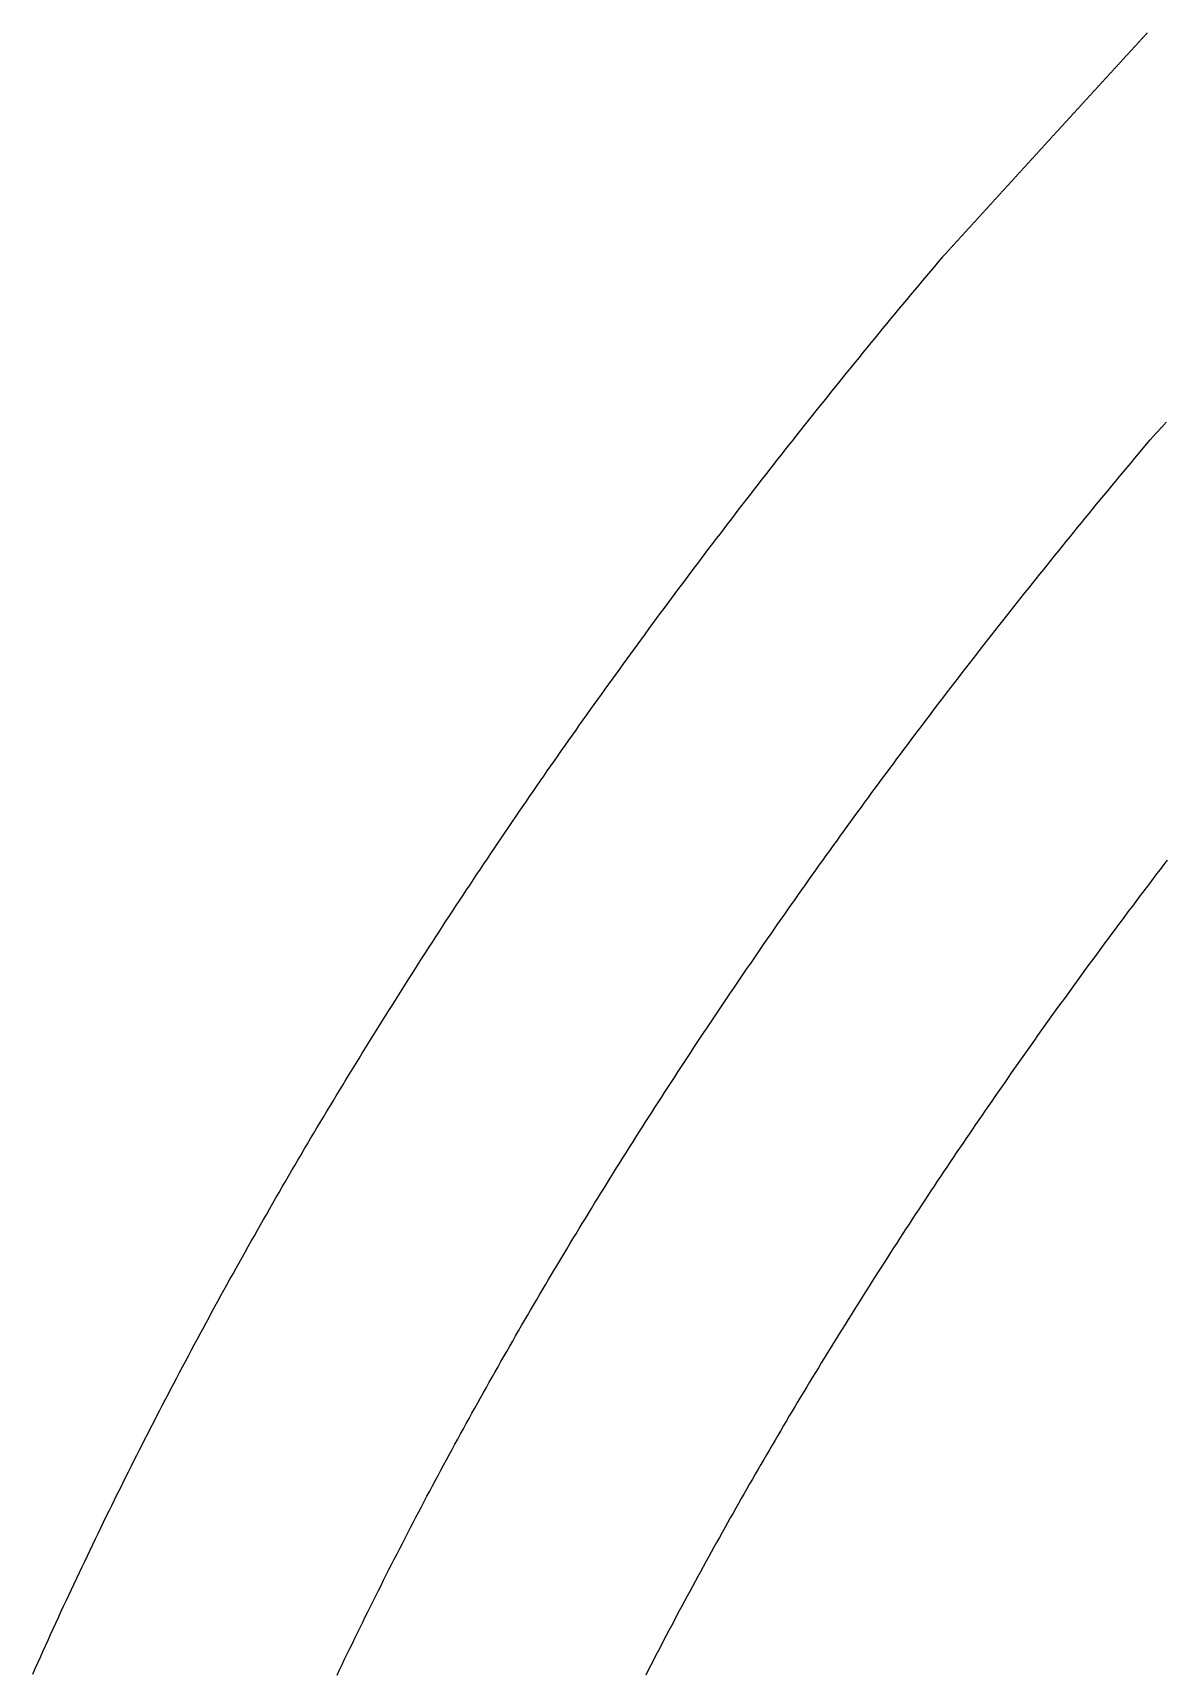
# Model space of a CAD drawing. Extents: x 10 to 206, y -65 to 73.
# Drawn here: x 169.326 to 169.863, y -50.464 to -49.688 of the extents above; entities that cross this region are included whole.
import ezdxf

# ---------------------------------------------------------------- set-up
doc = ezdxf.new("R2010")
doc.units = 0
doc.header["$LTSCALE"] = 0.5
doc.layers.add('LOGO', color=7, linetype='Continuous')

msp = doc.modelspace()

# ---------------------------------------------------------------- linework, layer by layer
at = {"layer": 'LOGO'}
for points in [[(169.32630494, -50.46528942), (169.32750122, -50.46260585), (169.32870106, -50.45992368), (169.32990444, -50.4572429), (169.33111137, -50.45456352), (169.33232184, -50.45188553), (169.33353583, -50.44920895), (169.33475335, -50.44653377), (169.33597437, -50.44385999), (169.33719891, -50.44118762), (169.33842694, -50.43851666), (169.33965847, -50.4358471), (169.34089348, -50.43317895), (169.34213198, -50.43051222), (169.34337394, -50.42784689), (169.34461936, -50.42518298), (169.34586825, -50.42252049), (169.34712058, -50.41985942), (169.34837635, -50.41719976), (169.34963556, -50.41454153), (169.3508982, -50.41188472), (169.35216426, -50.40922933), (169.35343373, -50.40657537), (169.35470661, -50.40392284), (169.35598288, -50.40127174), (169.35726255, -50.39862206), (169.35854561, -50.39597382), (169.35983204, -50.39332701), (169.36112185, -50.39068164), (169.36241501, -50.38803771), (169.36371154, -50.38539521), (169.36501141, -50.38275415), (169.36631462, -50.38011454), (169.36762117, -50.37747637), (169.36893105, -50.37483964), (169.37024425, -50.37220436), (169.37156076, -50.36957053), (169.37288058, -50.36693815), (169.37420369, -50.36430722), (169.3755301, -50.36167774), (169.37685979, -50.35904971), (169.37819276, -50.35642315), (169.379529, -50.35379803), (169.38086851, -50.35117438), (169.38221127, -50.34855219), (169.38355728, -50.34593147), (169.38490653, -50.3433122), (169.38625901, -50.3406944), (169.38761473, -50.33807807), (169.38897366, -50.33546321), (169.3903358, -50.33284982), (169.39170116, -50.3302379), (169.39306971, -50.32762745), (169.39444145, -50.32501848), (169.39581637, -50.32241099), (169.39719448, -50.31980497), (169.39857575, -50.31720043), (169.39996019, -50.31459738), (169.40134778, -50.3119958), (169.40273852, -50.30939572), (169.4041324, -50.30679712), (169.40552942, -50.3042), (169.40692956, -50.30160438), (169.40833282, -50.29901025), (169.4097392, -50.2964176), (169.41114868, -50.29382646), (169.41256126, -50.29123681), (169.41397693, -50.28864865), (169.41539569, -50.286062), (169.41681752, -50.28347685), (169.41824242, -50.2808932), (169.41967038, -50.27831105), (169.4211014, -50.27573041), (169.42253547, -50.27315127), (169.42397258, -50.27057364), (169.42541272, -50.26799753), (169.42685589, -50.26542292), (169.42830208, -50.26284983), (169.42975128, -50.26027825), (169.43120349, -50.25770819), (169.43265869, -50.25513965), (169.43411689, -50.25257262), (169.43557807, -50.25000712), (169.43704222, -50.24744314), (169.43850935, -50.24488069), (169.43997944, -50.24231976), (169.44145248, -50.23976036), (169.44292847, -50.23720248), (169.4444074, -50.23464614), (169.44588927, -50.23209133), (169.44737406, -50.22953806), (169.44886177, -50.22698632), (169.45035239, -50.22443612), (169.45184592, -50.22188745), (169.45334234, -50.21934033), (169.45484166, -50.21679475), (169.45634386, -50.21425071), (169.45784893, -50.21170822), (169.45935688, -50.20916727), (169.46086768, -50.20662787), (169.46238135, -50.20409002), (169.46389785, -50.20155372), (169.4654172, -50.19901898), (169.46693939, -50.19648579), (169.46846439, -50.19395416), (169.46999222, -50.19142408), (169.47152286, -50.18889557), (169.4730563, -50.18636861), (169.47459255, -50.18384322), (169.47613158, -50.18131939), (169.47767339, -50.17879713), (169.47921798, -50.17627643), (169.48076534, -50.1737573), (169.48231546, -50.17123975), (169.48386834, -50.16872376), (169.48542396, -50.16620935), (169.48698232, -50.16369652), (169.48854342, -50.16118526), (169.49010724, -50.15867558), (169.49167378, -50.15616748), (169.49324303, -50.15366096), (169.49481499, -50.15115602), (169.49638964, -50.14865267), (169.49796698, -50.14615091), (169.49954701, -50.14365073), (169.50112971, -50.14115215), (169.50271508, -50.13865515), (169.50430311, -50.13615975), (169.50589379, -50.13366594), (169.50748712, -50.13117373), (169.5090831, -50.12868311), (169.5106817, -50.1261941), (169.51228293, -50.12370668), (169.51388678, -50.12122087), (169.51549324, -50.11873666), (169.5171023, -50.11625405), (169.51871396, -50.11377306), (169.52032821, -50.11129367), (169.52194504, -50.10881589), (169.52356445, -50.10633973), (169.52518642, -50.10386517), (169.52681096, -50.10139224), (169.52843805, -50.09892091), (169.53006768, -50.09645121), (169.53169986, -50.09398313), (169.53333457, -50.09151667), (169.5349718, -50.08905183), (169.53661155, -50.08658861), (169.53825382, -50.08412703), (169.53989858, -50.08166707), (169.54154584, -50.07920873), (169.54319559, -50.07675203), (169.54484783, -50.07429697), (169.54650254, -50.07184353), (169.54815971, -50.06939173), (169.54981935, -50.06694157), (169.55148144, -50.06449305), (169.55314598, -50.06204617), (169.55481295, -50.05960093), (169.55648236, -50.05715733), (169.55815419, -50.05471538), (169.55982844, -50.05227508), (169.5615051, -50.04983642), (169.56318417, -50.04739942), (169.56486563, -50.04496406), (169.56654948, -50.04253036), (169.56823571, -50.04009832), (169.56992431, -50.03766793), (169.57161529, -50.03523919), (169.57330862, -50.03281212), (169.57500431, -50.03038671), (169.57670234, -50.02796296), (169.57840271, -50.02554088), (169.58010541, -50.02312046), (169.58181044, -50.02070171), (169.58351779, -50.01828462), (169.58522744, -50.01586921), (169.5869394, -50.01345547), (169.58865365, -50.01104341), (169.5903702, -50.00863302), (169.59208902, -50.0062243), (169.59381012, -50.00381727), (169.59553348, -50.00141192), (169.59725911, -49.99900824), (169.59898699, -49.99660625), (169.60071711, -49.99420595), (169.60244947, -49.99180733), (169.60418407, -49.9894104), (169.60592088, -49.98701516), (169.60765992, -49.98462161), (169.60940116, -49.98222976), (169.61114461, -49.97983959), (169.61289025, -49.97745113), (169.61463808, -49.97506436), (169.6163881, -49.97267929), (169.61814028, -49.97029593), (169.61989464, -49.96791426), (169.62165115, -49.9655343), (169.62340981, -49.96315604), (169.62517062, -49.96077949), (169.62693357, -49.95840465), (169.62869865, -49.95603153), (169.63046586, -49.95366011), (169.63223518, -49.9512904), (169.63400661, -49.94892242), (169.63578014, -49.94655614), (169.63755577, -49.94419159), (169.63933348, -49.94182876), (169.64111328, -49.93946764), (169.64289515, -49.93710825), (169.64467908, -49.93475059), (169.64646508, -49.93239465), (169.64825313, -49.93004044), (169.65004322, -49.92768796), (169.65183535, -49.92533721), (169.65362951, -49.92298819), (169.6554257, -49.92064091), (169.6572239, -49.91829536), (169.65902411, -49.91595155), (169.66082632, -49.91360948), (169.66263053, -49.91126915), (169.66443672, -49.90893056), (169.6662449, -49.90659372), (169.66805505, -49.90425862), (169.66986716, -49.90192527), (169.67168124, -49.89959366), (169.67349726, -49.89726381), (169.67531523, -49.89493571), (169.67713514, -49.89260936), (169.67895698, -49.89028476), (169.68078074, -49.88796193), (169.68260642, -49.88564085), (169.68443401, -49.88332153), (169.6862635, -49.88100397), (169.68809488, -49.87868817), (169.68992815, -49.87637414), (169.6917633, -49.87406188), (169.69360032, -49.87175138), (169.69543921, -49.86944265), (169.69727996, -49.86713569), (169.69912256, -49.86483051), (169.700967, -49.8625271), (169.70281328, -49.86022546), (169.7046614, -49.8579256), (169.70651133, -49.85562752), (169.70836308, -49.85333122), (169.71021664, -49.8510367), (169.712072, -49.84874397), (169.71392915, -49.84645302), (169.71578809, -49.84416386), (169.71764881, -49.84187648), (169.71951131, -49.8395909), (169.72137557, -49.83730711), (169.72324158, -49.83502511), (169.72510935, -49.8327449), (169.72697887, -49.83046649), (169.72885012, -49.82818988), (169.73072309, -49.82591507), (169.7325978, -49.82364206), (169.73447421, -49.82137085), (169.73635234, -49.81910144), (169.73823217, -49.81683384), (169.74011369, -49.81456805), (169.74199689, -49.81230407), (169.74388178, -49.8100419), (169.74576834, -49.80778154), (169.74765656, -49.80552299), (169.74954645, -49.80326626), (169.75143798, -49.80101135), (169.75333116, -49.79875825), (169.75522597, -49.79650698), (169.75712241, -49.79425752), (169.75739066, -49.79396318), (169.75765891, -49.79366884), (169.75792716, -49.79337449), (169.75819541, -49.79308015), (169.75846365, -49.7927858), (169.7587319, -49.79249146), (169.75900015, -49.79219712), (169.7592684, -49.79190277), (169.75953665, -49.79160843), (169.7598049, -49.79131409), (169.76007315, -49.79101974), (169.7603414, -49.7907254), (169.76060964, -49.79043106), (169.76087789, -49.79013672), (169.76114614, -49.78984237), (169.76141439, -49.78954803), (169.76168264, -49.78925369), (169.76195089, -49.78895935), (169.76221915, -49.78866501), (169.7624874, -49.78837067), (169.76275565, -49.78807633), (169.7630239, -49.78778199), (169.76329215, -49.78748765), (169.7635604, -49.78719331), (169.76382866, -49.78689897), (169.76409691, -49.78660463), (169.76436516, -49.78631029), (169.76463342, -49.78601595), (169.76490167, -49.78572162), (169.76516993, -49.78542728), (169.76543818, -49.78513294), (169.76570644, -49.78483861), (169.76597469, -49.78454427), (169.76624295, -49.78424994), (169.76651121, -49.7839556), (169.76677946, -49.78366127), (169.76704772, -49.78336694), (169.76731598, -49.78307261), (169.76758424, -49.78277827), (169.7678525, -49.78248394), (169.76812076, -49.78218961), (169.76838902, -49.78189528), (169.76865728, -49.78160095), (169.76892555, -49.78130662), (169.76919381, -49.7810123), (169.76946207, -49.78071797), (169.76973034, -49.78042364), (169.7699986, -49.78012932), (169.77026687, -49.77983499), (169.77053513, -49.77954067), (169.7708034, -49.77924634), (169.77107167, -49.77895202), (169.77133994, -49.7786577), (169.77160821, -49.77836338), (169.77187648, -49.77806906), (169.77214475, -49.77777474), (169.77241302, -49.77748042), (169.77268129, -49.77718611), (169.77294957, -49.77689179), (169.77321784, -49.77659747), (169.77348612, -49.77630316), (169.7737544, -49.77600885), (169.77402267, -49.77571453), (169.77429095, -49.77542022), (169.77455923, -49.77512591), (169.77482751, -49.7748316), (169.77509579, -49.7745373), (169.77536408, -49.77424299), (169.77563236, -49.77394868), (169.77590064, -49.77365438), (169.77616893, -49.77336007), (169.77643722, -49.77306577), (169.7767055, -49.77277147), (169.77697379, -49.77247717), (169.77724208, -49.77218287), (169.77751037, -49.77188857), (169.77777867, -49.77159428), (169.77804696, -49.77129998), (169.77831525, -49.77100569), (169.77858355, -49.77071139), (169.77885185, -49.7704171), (169.77912014, -49.77012281), (169.77938844, -49.76982852), (169.77965674, -49.76953424), (169.77992505, -49.76923995), (169.78019335, -49.76894567), (169.78046165, -49.76865138), (169.78072996, -49.7683571), (169.78099827, -49.76806282), (169.78126657, -49.76776854), (169.78153488, -49.76747426), (169.7818032, -49.76717999), (169.78207151, -49.76688571), (169.78233982, -49.76659144), (169.78260814, -49.76629717), (169.78287645, -49.7660029), (169.78314477, -49.76570863), (169.78341309, -49.76541436), (169.78368141, -49.7651201), (169.78394974, -49.76482583), (169.78421806, -49.76453157), (169.78448639, -49.76423731), (169.78475471, -49.76394305), (169.78502304, -49.76364879), (169.78529137, -49.76335454), (169.7855597, -49.76306028), (169.78582804, -49.76276603), (169.78609637, -49.76247178), (169.78636471, -49.76217753), (169.78663305, -49.76188329), (169.78690139, -49.76158904), (169.78716973, -49.7612948), (169.78743807, -49.76100056), (169.78770642, -49.76070632), (169.78797477, -49.76041208), (169.78824311, -49.76011784), (169.78851146, -49.75982361), (169.78877982, -49.75952937), (169.78904817, -49.75923514), (169.78931653, -49.75894092), (169.78958488, -49.75864669), (169.78985324, -49.75835247), (169.7901216, -49.75805824), (169.79038997, -49.75776402), (169.79065833, -49.7574698), (169.7909267, -49.75717559), (169.79119507, -49.75688137), (169.79146344, -49.75658716), (169.79173181, -49.75629295), (169.79200019, -49.75599874), (169.79226856, -49.75570453), (169.79253694, -49.75541033), (169.79280532, -49.75511613), (169.7930737, -49.75482193), (169.79334209, -49.75452773), (169.79361047, -49.75423354), (169.79387886, -49.75393934), (169.79414725, -49.75364515), (169.79441564, -49.75335096), (169.79468404, -49.75305678), (169.79495244, -49.75276259), (169.79522084, -49.75246841), (169.79548924, -49.75217423), (169.79575764, -49.75188005), (169.79602605, -49.75158588), (169.79629445, -49.7512917), (169.79656286, -49.75099753), (169.79683127, -49.75070337), (169.79709969, -49.7504092), (169.79736811, -49.75011504), (169.79763652, -49.74982088), (169.79790494, -49.74952672), (169.79817337, -49.74923256), (169.79844179, -49.74893841), (169.79871022, -49.74864426), (169.79897865, -49.74835011), (169.79924708, -49.74805596), (169.79951552, -49.74776182), (169.79978396, -49.74746768), (169.8000524, -49.74717354), (169.80032084, -49.74687941), (169.80058928, -49.74658527), (169.80085773, -49.74629114), (169.80112618, -49.74599701), (169.80139463, -49.74570289), (169.80166309, -49.74540877), (169.80193154, -49.74511465), (169.8022, -49.74482053), (169.80246846, -49.74452641), (169.80273693, -49.7442323), (169.8030054, -49.74393819), (169.80327387, -49.74364409), (169.80354234, -49.74334998), (169.80381081, -49.74305588), (169.80407929, -49.74276179), (169.80434777, -49.74246769), (169.80461625, -49.7421736), (169.80488474, -49.74187951), (169.80515323, -49.74158542), (169.80542172, -49.74129134), (169.80569021, -49.74099726), (169.80595871, -49.74070318), (169.80622721, -49.74040911), (169.80649571, -49.74011504), (169.80676421, -49.73982097), (169.80703272, -49.7395269), (169.80730123, -49.73923284), (169.80756974, -49.73893878), (169.80783826, -49.73864472), (169.80810678, -49.73835067), (169.8083753, -49.73805662), (169.80864382, -49.73776257), (169.80891235, -49.73746853), (169.80918088, -49.73717448), (169.80944941, -49.73688045), (169.80971795, -49.73658641), (169.80998649, -49.73629238), (169.81025503, -49.73599835), (169.81052357, -49.73570433), (169.81079212, -49.7354103), (169.81106067, -49.73511628), (169.81132923, -49.73482227), (169.81159778, -49.73452826), (169.81186634, -49.73423425), (169.81213491, -49.73394024), (169.81240347, -49.73364624), (169.81267204, -49.73335224), (169.81294061, -49.73305824), (169.81320919, -49.73276425), (169.81347777, -49.73247026), (169.81374635, -49.73217628), (169.81401494, -49.73188229), (169.81428352, -49.73158831), (169.81455212, -49.73129434), (169.81482071, -49.73100037), (169.81508931, -49.7307064), (169.81535791, -49.73041243), (169.81562651, -49.73011847), (169.81589512, -49.72982451), (169.81616373, -49.72953056), (169.81643235, -49.72923661), (169.81670096, -49.72894266), (169.81696959, -49.72864872), (169.81723821, -49.72835478), (169.81750684, -49.72806084), (169.81777547, -49.72776691), (169.8180441, -49.72747298), (169.81831274, -49.72717905), (169.81858138, -49.72688513), (169.81885003, -49.72659121), (169.81911868, -49.7262973), (169.81938733, -49.72600339), (169.81965598, -49.72570948), (169.81992464, -49.72541558), (169.8201933, -49.72512168), (169.82046197, -49.72482778), (169.82073064, -49.72453389), (169.82099931, -49.72424), (169.82126799, -49.72394612), (169.82153667, -49.72365224), (169.82180535, -49.72335836), (169.82207404, -49.72306449), (169.82234273, -49.72277062), (169.82261143, -49.72247675), (169.82288012, -49.72218289), (169.82314883, -49.72188904), (169.82341753, -49.72159518), (169.82368624, -49.72130134), (169.82395495, -49.72100749), (169.82422367, -49.72071365), (169.82449239, -49.72041981), (169.82476112, -49.72012598), (169.82502984, -49.71983215), (169.82529858, -49.71953833), (169.82556731, -49.71924451), (169.82583605, -49.71895069), (169.8261048, -49.71865688), (169.82637354, -49.71836307), (169.82664229, -49.71806927), (169.82691105, -49.71777547), (169.82717981, -49.71748167), (169.82744857, -49.71718788), (169.82771734, -49.71689409), (169.82798611, -49.71660031), (169.82825489, -49.71630653), (169.82852366, -49.71601276), (169.82879245, -49.71571899), (169.82906123, -49.71542522), (169.82933003, -49.71513146), (169.82959882, -49.7148377), (169.82986762, -49.71454395), (169.83013642, -49.7142502), (169.83040523, -49.71395646), (169.83067404, -49.71366272), (169.83094286, -49.71336898), (169.83121168, -49.71307525), (169.8314805, -49.71278153), (169.83174933, -49.71248781), (169.83201816, -49.71219409), (169.832287, -49.71190038), (169.83255584, -49.71160667), (169.83282468, -49.71131297), (169.83309353, -49.71101927), (169.83336239, -49.71072557), (169.83363124, -49.71043188), (169.83390011, -49.7101382), (169.83416897, -49.70984452), (169.83443784, -49.70955084), (169.83470672, -49.70925717), (169.8349756, -49.7089635), (169.83524448, -49.70866984), (169.83551337, -49.70837618), (169.83578226, -49.70808253), (169.83605116, -49.70778888), (169.83632006, -49.70749524), (169.83658897, -49.7072016), (169.83685788, -49.70690797), (169.83712679, -49.70661434), (169.83739571, -49.70632072), (169.83766463, -49.7060271), (169.83793356, -49.70573348), (169.8382025, -49.70543987), (169.83847143, -49.70514627), (169.83874037, -49.70485267), (169.83900932, -49.70455908), (169.83927827, -49.70426549), (169.83954723, -49.7039719), (169.83981619, -49.70367832), (169.84008515, -49.70338475), (169.84035412, -49.70309118), (169.8406231, -49.70279761), (169.84089208, -49.70250405), (169.84116106, -49.7022105), (169.84143005, -49.70191695), (169.84169904, -49.7016234), (169.84196804, -49.70132986), (169.84223704, -49.70103633), (169.84250605, -49.7007428), (169.84277506, -49.70044928), (169.84304408, -49.70015576), (169.8433131, -49.69986224), (169.84358213, -49.69956874), (169.84385116, -49.69927523), (169.84412019, -49.69898173), (169.84438923, -49.69868824), (169.84465828, -49.69839475), (169.84492733, -49.69810127), (169.84519639, -49.69780779), (169.84546545, -49.69751432), (169.84573451, -49.69722086), (169.84600359, -49.69692739), (169.84627266, -49.69663394), (169.84654174, -49.69634049), (169.84681083, -49.69604704), (169.84707992, -49.6957536), (169.84734901, -49.69546017), (169.84761812, -49.69516674), (169.84788722, -49.69487332), (169.84815633, -49.6945799), (169.84842545, -49.69428649), (169.84869457, -49.69399308), (169.8489637, -49.69369968), (169.84923283, -49.69340628), (169.84950196, -49.69311289), (169.84977111, -49.69281951), (169.85004025, -49.69252613), (169.85030941, -49.69223275), (169.85057856, -49.69193939), (169.85084773, -49.69164602), (169.85111689, -49.69135267), (169.85138607, -49.69105932), (169.85165525, -49.69076597), (169.85192443, -49.69047263), (169.85219362, -49.6901793), (169.85246281, -49.68988597), (169.85273201, -49.68959265), (169.85300122, -49.68929933), (169.85327043, -49.68900602), (169.85353965, -49.68871271), (169.85380887, -49.68841941), (169.8540781, -49.68812612)], [(169.47036466, -50.46575515), (169.47156241, -50.46324553), (169.47276352, -50.46073708), (169.47396798, -50.4582298), (169.47517577, -50.45572368), (169.47638689, -50.45321873), (169.47760134, -50.45071496), (169.47881911, -50.44821237), (169.4800402, -50.44571095), (169.48126459, -50.44321073), (169.48249229, -50.44071169), (169.48372329, -50.43821384), (169.48495758, -50.43571718), (169.48619516, -50.43322173), (169.48743601, -50.43072747), (169.48868014, -50.42823442), (169.48992754, -50.42574258), (169.49117821, -50.42325195), (169.49243213, -50.42076253), (169.4936893, -50.41827433), (169.49494972, -50.41578735), (169.49621338, -50.4133016), (169.49748028, -50.41081707), (169.4987504, -50.40833378), (169.50002375, -50.40585172), (169.50130031, -50.40337089), (169.50258009, -50.40089131), (169.50386307, -50.39841297), (169.50514925, -50.39593588), (169.50643862, -50.39346004), (169.50773119, -50.39098545), (169.50902694, -50.38851212), (169.51032586, -50.38604005), (169.51162796, -50.38356925), (169.51293322, -50.38109971), (169.51424164, -50.37863144), (169.51555321, -50.37616445), (169.51686794, -50.37369873), (169.5181858, -50.3712343), (169.5195068, -50.36877114), (169.52083094, -50.36630928), (169.5221582, -50.3638487), (169.52348856, -50.36138934), (169.52482202, -50.35893116), (169.52615857, -50.35647416), (169.52749819, -50.35401833), (169.52884089, -50.35156369), (169.53018665, -50.34911023), (169.53153547, -50.34665796), (169.53288734, -50.34420688), (169.53424226, -50.34175698), (169.53560022, -50.33930828), (169.5369612, -50.33686078), (169.53832522, -50.33441447), (169.53969225, -50.33196937), (169.54106229, -50.32952546), (169.54243534, -50.32708276), (169.54381138, -50.32464127), (169.54519041, -50.32220098), (169.54657243, -50.31976191), (169.54795743, -50.31732405), (169.54934539, -50.3148874), (169.55073632, -50.31245197), (169.55213021, -50.31001777), (169.55352704, -50.30758478), (169.55492682, -50.30515302), (169.55632954, -50.30272248), (169.55773518, -50.30029317), (169.55914375, -50.2978651), (169.56055523, -50.29543825), (169.56196962, -50.29301265), (169.56338692, -50.29058827), (169.56480711, -50.28816514), (169.56623018, -50.28574325), (169.56765614, -50.28332261), (169.56908498, -50.28090321), (169.57051668, -50.27848506), (169.57195125, -50.27606816), (169.57338866, -50.27365251), (169.57482893, -50.27123812), (169.57627204, -50.26882499), (169.57771798, -50.26641311), (169.57916675, -50.2640025), (169.58061834, -50.26159315), (169.58207274, -50.25918507), (169.58352995, -50.25677826), (169.58498996, -50.25437271), (169.58645276, -50.25196844), (169.58791835, -50.24956545), (169.58938672, -50.24716373), (169.59085786, -50.24476329), (169.59233177, -50.24236414), (169.59380843, -50.23996626), (169.59528785, -50.23756968), (169.59677002, -50.23517438), (169.59825492, -50.23278037), (169.59974255, -50.23038766), (169.60123291, -50.22799624), (169.60272599, -50.22560612), (169.60422178, -50.22321729), (169.60572028, -50.22082977), (169.60722147, -50.21844356), (169.60872535, -50.21605865), (169.61023192, -50.21367504), (169.61174117, -50.21129275), (169.61325308, -50.20891177), (169.61476766, -50.20653211), (169.6162849, -50.20415376), (169.61780479, -50.20177673), (169.61932732, -50.19940103), (169.62085248, -50.19702665), (169.62238028, -50.19465359), (169.6239107, -50.19228186), (169.62544374, -50.18991147), (169.62697938, -50.1875424), (169.62851763, -50.18517467), (169.63005847, -50.18280828), (169.6316019, -50.18044323), (169.63314792, -50.17807952), (169.63469651, -50.17571715), (169.63624767, -50.17335613), (169.63780139, -50.17099646), (169.63935766, -50.16863813), (169.64091648, -50.16628116), (169.64247785, -50.16392555), (169.64404175, -50.16157129), (169.64560817, -50.15921839), (169.64717712, -50.15686685), (169.64874858, -50.15451668), (169.65032255, -50.15216787), (169.65189902, -50.14982043), (169.65347798, -50.14747436), (169.65505943, -50.14512967), (169.65664335, -50.14278635), (169.65822976, -50.1404444), (169.65981862, -50.13810384), (169.66140995, -50.13576465), (169.66300373, -50.13342685), (169.66459996, -50.13109044), (169.66619862, -50.12875541), (169.66779972, -50.12642178), (169.66940324, -50.12408953), (169.67100919, -50.12175868), (169.67261754, -50.11942923), (169.6742283, -50.11710118), (169.67584145, -50.11477453), (169.677457, -50.11244928), (169.67907494, -50.11012544), (169.68069525, -50.10780301), (169.68231793, -50.10548198), (169.68394297, -50.10316237), (169.68557038, -50.10084418), (169.68720013, -50.0985274), (169.68883223, -50.09621204), (169.69046666, -50.0938981), (169.69210343, -50.09158558), (169.69374251, -50.08927449), (169.69538392, -50.08696483), (169.69702763, -50.0846566), (169.69867365, -50.0823498), (169.70032196, -50.08004444), (169.70197256, -50.07774051), (169.70362545, -50.07543802), (169.70528061, -50.07313698), (169.70693804, -50.07083737), (169.70859773, -50.06853922), (169.71025967, -50.06624251), (169.71192387, -50.06394725), (169.7135903, -50.06165344), (169.71525898, -50.05936109), (169.71692987, -50.05707019), (169.71860299, -50.05478075), (169.72027833, -50.05249278), (169.72195587, -50.05020626), (169.72363561, -50.04792122), (169.72531755, -50.04563764), (169.72700167, -50.04335553), (169.72868798, -50.04107489), (169.73037646, -50.03879573), (169.7320671, -50.03651805), (169.7337599, -50.03424184), (169.73545486, -50.03196712), (169.73715196, -50.02969387), (169.73885121, -50.02742212), (169.74055258, -50.02515185), (169.74225608, -50.02288307), (169.7439617, -50.02061578), (169.74566944, -50.01834999), (169.74737927, -50.0160857), (169.74909121, -50.0138229), (169.75080524, -50.01156161), (169.75252135, -50.00930182), (169.75423954, -50.00704353), (169.7559598, -50.00478675), (169.75768213, -50.00253148), (169.75940652, -50.00027773), (169.76113295, -49.99802548), (169.76286143, -49.99577476), (169.76459195, -49.99352555), (169.7663245, -49.99127787), (169.76805907, -49.9890317), (169.76979566, -49.98678707), (169.77153425, -49.98454396), (169.77327485, -49.98230238), (169.77501745, -49.98006233), (169.77676204, -49.97782382), (169.77850861, -49.97558684), (169.78025716, -49.9733514), (169.78200767, -49.97111751), (169.78376015, -49.96888515), (169.78551458, -49.96665435), (169.78727096, -49.96442509), (169.78902929, -49.96219738), (169.79078955, -49.95997122), (169.79255173, -49.95774661), (169.79431584, -49.95552357), (169.79608186, -49.95330208), (169.7978498, -49.95108215), (169.79961963, -49.94886378), (169.80139136, -49.94664698), (169.80316497, -49.94443175), (169.80494046, -49.94221809), (169.80671783, -49.940006), (169.80849707, -49.93779548), (169.81027816, -49.93558654), (169.81206111, -49.93337918), (169.81384591, -49.9311734), (169.81563254, -49.9289692), (169.81742101, -49.92676659), (169.81921131, -49.92456557), (169.82100342, -49.92236613), (169.82279735, -49.92016829), (169.82459308, -49.91797204), (169.82639061, -49.91577739), (169.82818994, -49.91358433), (169.82999104, -49.91139288), (169.83179393, -49.90920303), (169.83359859, -49.90701479), (169.83540501, -49.90482815), (169.8372132, -49.90264312), (169.83902313, -49.90045971), (169.84083481, -49.8982779), (169.84264822, -49.89609772), (169.84446337, -49.89391915), (169.84628024, -49.89174221), (169.84809882, -49.88956688), (169.85537728, -49.88087536), (169.85821193, -49.87776501), (169.8584801, -49.87747076), (169.85874826, -49.87717651), (169.85901643, -49.87688227), (169.85928458, -49.87658804), (169.85955274, -49.87629381), (169.85982088, -49.87599958), (169.86008903, -49.87570536), (169.86035717, -49.87541115), (169.8606253, -49.87511695), (169.86089343, -49.87482275), (169.86116156, -49.87452855), (169.86142968, -49.87423436), (169.8616978, -49.87394018), (169.86196591, -49.873646), (169.86223402, -49.87335183), (169.86250212, -49.87305766), (169.86277022, -49.8727635), (169.86303832, -49.87246935)], [(169.86337534, -50.07994184), (169.86172219, -50.08210313), (169.86007113, -50.08426571), (169.85842216, -50.0864296), (169.8567753, -50.08859477), (169.85513053, -50.09076124), (169.85348788, -50.09292899), (169.85184735, -50.09509803), (169.85020894, -50.09726835), (169.84857267, -50.09943994), (169.84693853, -50.10161281), (169.84530654, -50.10378695), (169.84367671, -50.10596235), (169.84204903, -50.10813902), (169.84042352, -50.11031695), (169.83880019, -50.11249613), (169.83717903, -50.11467657), (169.83556006, -50.11685826), (169.83394328, -50.11904119), (169.8323287, -50.12122537), (169.83071633, -50.12341079), (169.82910617, -50.12559744), (169.82749824, -50.12778533), (169.82589253, -50.12997444), (169.82428905, -50.13216478), (169.82268782, -50.13435635), (169.82108883, -50.13654914), (169.81949209, -50.13874314), (169.81789762, -50.14093835), (169.81630541, -50.14313478), (169.81471548, -50.14533241), (169.81312783, -50.14753124), (169.81154247, -50.14973127), (169.8099594, -50.1519325), (169.80837863, -50.15413492), (169.80680017, -50.15633854), (169.80522403, -50.15854333), (169.80365021, -50.16074931), (169.80207871, -50.16295647), (169.80050955, -50.16516481), (169.79894273, -50.16737432), (169.79737827, -50.16958499), (169.79581615, -50.17179684), (169.7942564, -50.17400984), (169.79269902, -50.17622401), (169.79114401, -50.17843933), (169.78959138, -50.1806558), (169.78804115, -50.18287342), (169.78649331, -50.18509219), (169.78494787, -50.1873121), (169.78340484, -50.18953315), (169.78186423, -50.19175534), (169.78032604, -50.19397866), (169.77879028, -50.1962031), (169.77725695, -50.19842867), (169.77572607, -50.20065537), (169.77419764, -50.20288318), (169.77267166, -50.20511211), (169.77114815, -50.20734215), (169.76962711, -50.2095733), (169.76810854, -50.21180556), (169.76659246, -50.21403892), (169.76507887, -50.21627337), (169.76356778, -50.21850892), (169.76205919, -50.22074557), (169.76055311, -50.2229833), (169.75904954, -50.22522212), (169.75754851, -50.22746202), (169.75605, -50.22970299), (169.75455403, -50.23194505), (169.7530606, -50.23418817), (169.75156973, -50.23643237), (169.75008141, -50.23867763), (169.74859566, -50.24092395), (169.74711247, -50.24317133), (169.74563187, -50.24541976), (169.74415385, -50.24766925), (169.74267842, -50.24991978), (169.7412056, -50.25217136), (169.73973537, -50.25442398), (169.73826776, -50.25667764), (169.73680277, -50.25893233), (169.7353404, -50.26118806), (169.73388066, -50.26344481), (169.73242356, -50.26570259), (169.73096911, -50.26796139), (169.72951731, -50.27022121), (169.72806817, -50.27248204), (169.72662169, -50.27474389), (169.72517789, -50.27700674), (169.72373677, -50.2792706), (169.72229833, -50.28153545), (169.72086259, -50.28380131), (169.71942954, -50.28606816), (169.7179992, -50.288336), (169.71657158, -50.29060483), (169.71514667, -50.29287465), (169.71372449, -50.29514544), (169.71230504, -50.29741722), (169.71088834, -50.29968997), (169.70947438, -50.30196368), (169.70806317, -50.30423837), (169.70665473, -50.30651402), (169.70524905, -50.30879063), (169.70384614, -50.3110682), (169.70244602, -50.31334673), (169.70104868, -50.3156262), (169.69965414, -50.31790663), (169.69826239, -50.32018799), (169.69687346, -50.3224703), (169.69548734, -50.32475355), (169.69410404, -50.32703773), (169.69272357, -50.32932284), (169.69134593, -50.33160887), (169.68997113, -50.33389583), (169.68859918, -50.33618372), (169.68723009, -50.33847252), (169.68586386, -50.34076223), (169.68450049, -50.34305285), (169.68314001, -50.34534439), (169.6817824, -50.34763682), (169.68042768, -50.34993016), (169.67907586, -50.35222439), (169.67772693, -50.35451952), (169.67638092, -50.35681554), (169.67503782, -50.35911244), (169.67369765, -50.36141023), (169.6723604, -50.3637089), (169.67102609, -50.36600844), (169.66969473, -50.36830886), (169.66836631, -50.37061015), (169.66704085, -50.37291231), (169.66571835, -50.37521533), (169.66439882, -50.37751921), (169.66308226, -50.37982395), (169.66176869, -50.38212954), (169.66045811, -50.38443598), (169.65915053, -50.38674327), (169.65784594, -50.3890514), (169.65654437, -50.39136037), (169.65524582, -50.39367018), (169.65395029, -50.39598082), (169.65265779, -50.39829229), (169.65136832, -50.40060459), (169.6500819, -50.40291771), (169.64879853, -50.40523165), (169.64751822, -50.40754641), (169.64624097, -50.40986198), (169.64496679, -50.41217836), (169.64369569, -50.41449555), (169.64242768, -50.41681354), (169.64116275, -50.41913233), (169.63990093, -50.42145192), (169.6386422, -50.42377229), (169.63738659, -50.42609346), (169.63613409, -50.42841548), (169.63488469, -50.43073853), (169.63363839, -50.43306266), (169.6323952, -50.43538784), (169.63115512, -50.43771407), (169.62991816, -50.44004136), (169.62868431, -50.44236969), (169.62745359, -50.44469907), (169.62622599, -50.44702948), (169.62500153, -50.44936093), (169.62378021, -50.4516934), (169.62256203, -50.45402691), (169.621347, -50.45636143), (169.62013512, -50.45869697), (169.61892639, -50.46103352), (169.61772083, -50.46337109), (169.61651843, -50.46570965)]]:
    msp.add_lwpolyline(points, dxfattribs=at)

doc.saveas('drawing.dxf')
